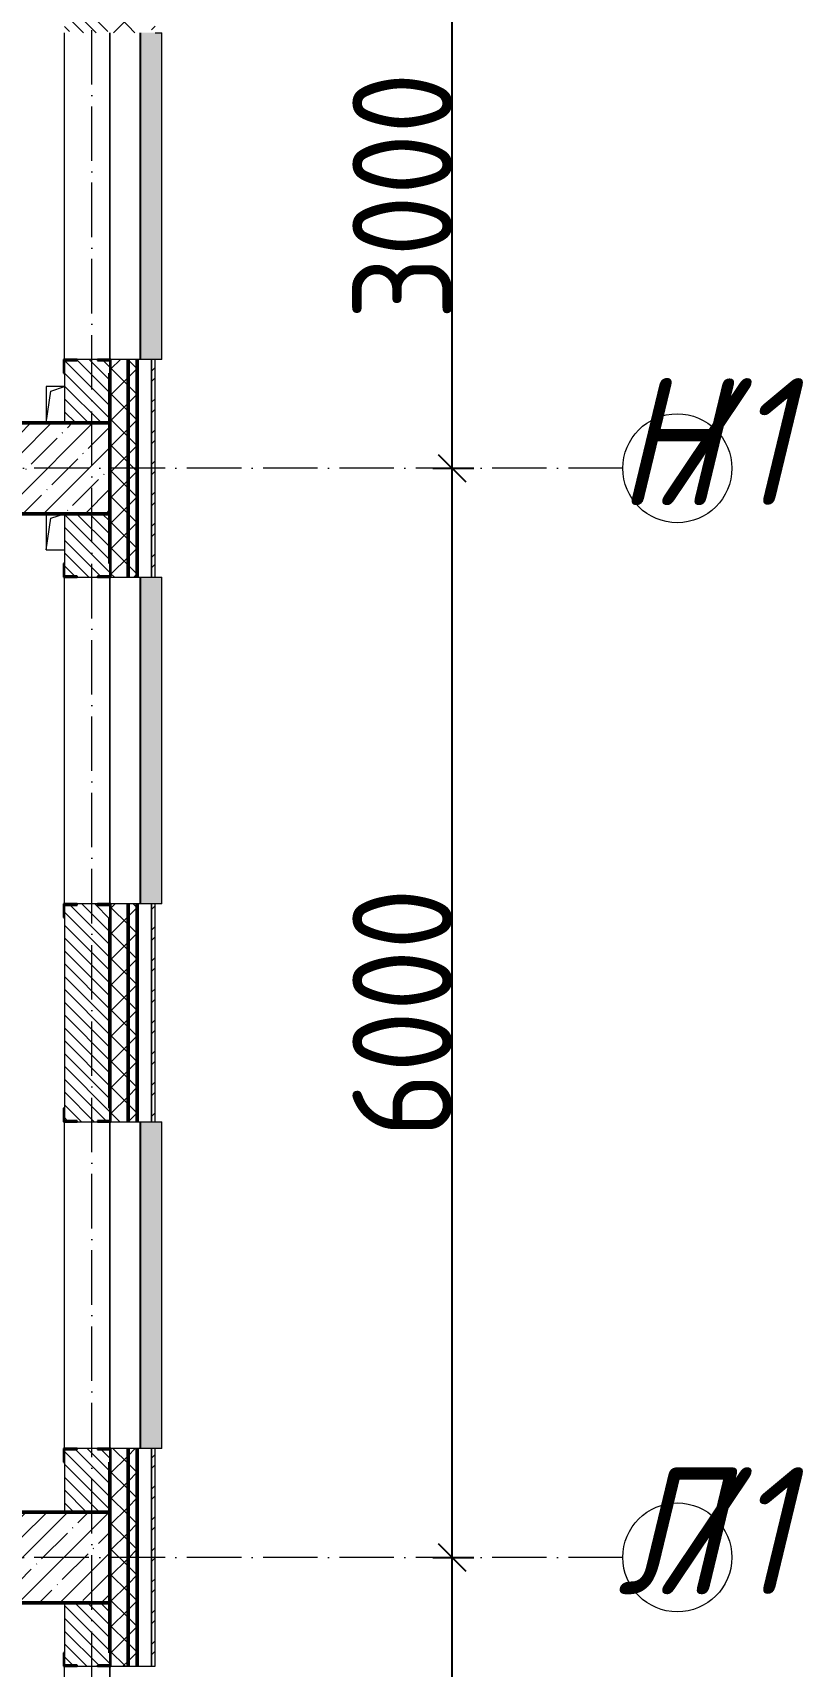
# Model space of a CAD drawing. Header units: millimetres. Extents: x -12989 to 629078, y -109036 to 555275.
# Drawn here: x 624335 to 628584, y -71785 to -62785 of the extents above; entities that cross this region are included whole.
import ezdxf

# ---------------------------------------------------------------- set-up
doc = ezdxf.new("R2010")
doc.units = ezdxf.units.MM
doc.linetypes.add('50_200_ШТРИХ_1Т_ш5_п1_п1_', pattern=[700, 500, -100, 0, -100])
for name, color, linetype, lineweight in [('A-____-____-DIMS', 7, 'Continuous', 9), ('A-GENM-____-MCUT', 7, 'Continuous', 25), ('A-GENM-____-OTLN', 7, 'Continuous', 9), ('A-GENM-____-OTLN-1', 7, 'Continuous', 25), ('A-GLAZ-____-OTLN', 7, 'Continuous', 9), ('A-WALL-____-MCUT-2', 7, 'Continuous', 50), ('A-WALL-____-MCUT-3', 7, 'Continuous', 9), ('A-WALL-____-OTLN', 7, 'Continuous', 9), ('A-WALL-____-PATT-1', 7, 'Continuous', 9), ('A-WALL-FNSH-MCUT-1', 7, 'Continuous', 9), ('S-COLS-____-MCUT', 7, 'Continuous', 50), ('S-COLS-____-OTLN', 7, 'Continuous', 9), ('S-GRID-____-IDEN', 7, 'Continuous', 9), ('S-GRID-____-OTLN-1', 7, '50_200_ШТРИХ_1Т_ш5_п1_п1_', 9)]:
    doc.layers.add(name, color=color, linetype=linetype, lineweight=lineweight)
doc.layers.add('A-GLAZ-____-OTLN-1', color=7, linetype='Continuous', lineweight=9, true_color=0xc0c0c0)
doc.styles.add('ISOCPEUR_I', font='isocpeui.ttf', dxfattribs={"width": 0.9, "height": 2.5})
doc.styles.add('ISOCPEUR_I_9', font='isocpeui.ttf', dxfattribs={"width": 0.9, "height": 250})
doc.styles.add('СПДС', font='isocpeur.ttf', dxfattribs={"width": 0.9})
doc.dimstyles.new('ISO-2_5_0_9К_БОЛЬШОЙ_ОСИ', dxfattribs={"dimscale": 304.8, "dimtxt": 248.995294, "dimasz": 0.492126, "dimexe": 0.393701, "dimexo": 0, "dimgap": 0, "dimtad": 1, "dimdec": 0, "dimzin": 0, "dimdsep": 46, "dimtxsty": 'ISOCPEUR_I_9', "dimblk1": 'OBLIQUE', "dimblk2": 'OBLIQUE', "dimsah": 1, "dimcen": 0.09, "dimdle": 0.393701, "dimazin": 0, "dimtfac": 1, "dimtdec": 4, "dimtix": 1, "dimtmove": 0, "dimatfit": 3, "dimfxl": 1, "dimtvp": 1, "dimtolj": 1, "dimtzin": 0, "dimarcsym": 2})
pattern_1 = [(45, (523510.01, -90515.61), (-70.71068, 70.71068), []), (135, (523510.01, -90515.61), (-70.71068, -70.71068), [])]
pattern_2 = [(135, (523510.01, -90515.614), (-35.35534, -35.35534), [])]

# ---------------------------------------------------------------- blocks, each defined once
blk = doc.blocks.new('BSC_Колонна _Прямоугольная - 500х500-V31-АР1_План отверстий 3 этажа в осях 1-64_А-ГГ')
at = {"layer": 'S-COLS-____-OTLN'}
h = blk.add_hatch(dxfattribs=at)
h.set_pattern_fill('FP_68', color=256, style=0, pattern_type=2)
h.set_pattern_definition([(45, (-101000, -25331.04), (-114.04925, 114.04925), []), (45, (-100885.95, -25331.04), (-114.04925, 114.04925), [201.613, -40.323, 3.353, -36.97])])
h.paths.add_polyline_path([(-250, -250), (250, -250), (250, 250), (-250, 250)], flags=0)
at = {"layer": 'S-COLS-____-MCUT'}
for p, q in [((250, 250), (-250, 250)), ((-250, 250), (-250, -250)), ((250, -250), (250, 250)), ((-250, -250), (250, -250))]:
    blk.add_line(p, q, dxfattribs=at)
blk = doc.blocks.new('BSC_Колонна _Прямоугольная - 500х500-V37-АР1_План отверстий 3 этажа в осях 1-64_А-ГГ')
at = {"layer": 'S-COLS-____-OTLN'}
h = blk.add_hatch(dxfattribs=at)
h.set_pattern_fill('FP_74', color=256, style=0, pattern_type=2)
h.set_pattern_definition([(45, (-101000, -19331.04), (-114.04925, 114.04925), []), (45, (-100885.95, -19331.04), (-114.04925, 114.04925), [201.613, -40.323, 3.353, -36.97])])
h.paths.add_polyline_path([(-250, -250), (250, -250), (250, 250), (-250, 250)], flags=0)
at = {"layer": 'S-COLS-____-MCUT'}
for p, q in [((250, 250), (-250, 250)), ((-250, 250), (-250, -250)), ((250, -250), (250, 250)), ((-250, -250), (250, -250))]:
    blk.add_line(p, q, dxfattribs=at)
blk = doc.blocks.new('Фахверк_СКБ_Уголок - 250_2700-27497298-АР1_План отверстий 3 этажа в осях 1-64_А-ГГ')
at = {"layer": 'A-GENM-____-MCUT'}
for p, q in [((200, 181), (125, 181)), ((125, 181), (125, 106)), ((200, 175), (200, 181)), ((125, 106), (131, 106)), ((131, 106), (131, 175)), ((131, 175), (200, 175)), ((131, -6), (125, -6)), ((125, -6), (125, -81)), ((125, -81), (200, -81)), ((131, -75), (131, -6)), ((200, -75), (131, -75)), ((200, -81), (200, -75))]:
    blk.add_line(p, q, dxfattribs=at)
blk = doc.blocks.new('AR_Отверстие прямоугольное _в плите_ - AR_Отверстие прямоугольное _в плите_-V179-АР1_План отверстий 3 этажа в осях 1-64_А-ГГ')
at = {"layer": 'A-GENM-____-OTLN'}
for p, q in [((50, 100), (-50, 100)), ((-50, 100), (-50, -100)), ((-25, 75), (50, 100)), ((-50, -100), (-25, 75))]:
    blk.add_line(p, q, dxfattribs=at)
blk = doc.blocks.new('AR_Отверстие прямоугольное _в плите_ - AR_Отверстие прямоугольное _в плите_-V178-АР1_План отверстий 3 этажа в осях 1-64_А-ГГ')
at = {"layer": 'A-GENM-____-OTLN'}
for p, q in [((-50, 100), (-50, -100)), ((-25, 75), (50, 100)), ((-50, -100), (-25, 75)), ((-50, -100), (50, -100))]:
    blk.add_line(p, q, dxfattribs=at)
blk = doc.blocks.new('Отлив_СКБ - Отлив витража_120_НВФ-31885687-АР1_План отверстий 3 этажа в осях 1-64_А-ГГ')
at = {"layer": 'A-GLAZ-____-OTLN-1'}
for points in [[(0, 0), (0, -2), (1800, -2), (1800, 0), (534.2, 0)], [(0, -2), (0, -120), (1800, -120), (1800, -2), (534.2, -2)]]:
    blk.add_hatch(color=256, dxfattribs=at).paths.add_polyline_path(points, flags=0)
at = {"layer": 'A-GLAZ-____-OTLN'}
for p, q in [((0, 0), (1800, 0)), ((1800, -2), (0, -2)), ((0, -120), (0, -83)), ((1800, -83), (1800, -120)), ((0, -120), (1800, -120))]:
    blk.add_line(p, q, dxfattribs=at)
blk = doc.blocks.new('Ось сетки - Круг_Ø6_00__ISO-2_5_0_9K_-25732049-АР1_План отверстий 3 этажа в осях 1-64_А-ГГ')
at = {"layer": 'S-GRID-____-IDEN'}
blk.add_circle((0, 0), 3, dxfattribs=at)
blk = doc.blocks.new('_Oblique')
at = {"color": 0, "linetype": 'ByBlock', "lineweight": -2}
blk.add_line((-0.5, -0.5), (0.5, 0.5), dxfattribs=at)
blk = doc.blocks.new('*D2896')
at = {"layer": 'A-____-____-DIMS', "color": 0, "lineweight": -2, "transparency": 16777216}
for p, q in [((386904.9, -70652.4), (386904.9, -67412.4)), ((386798.9, -67532.4), (387024.9, -67532.4)), ((386798.9, -70532.4), (387024.9, -70532.4))]:
    blk.add_line(p, q, dxfattribs=at)
at = {"layer": 'Defpoints', "color": 0, "transparency": 16777216}
for p in [(386798.9, -67532.4), (386904.9, -67532.4), (386798.9, -70532.4)]:
    blk.add_point(p, dxfattribs=at)
at = {"layer": 'A-____-____-DIMS', "color": 0, "lineweight": -2, "transparency": 16777216, "xscale": 150, "yscale": 150, "zscale": 150}
for p, rotation in [((386904.9, -67532.4), 90), ((386904.9, -70532.4), 270)]:
    blk.add_blockref('_Oblique', p, dxfattribs=dict(at, rotation=rotation))
at = {"layer": 'A-____-____-DIMS', "color": 0, "transparency": 16777216, "insert": (386630.6, -69032.4), "char_height": 548.64, "attachment_point": 5, "rotation": 90, "style": 'СПДС'}
blk.add_mtext('\\A1;3000', dxfattribs=at)
blk = doc.blocks.new('*D2897')
at = {"layer": 'A-____-____-DIMS', "color": 0, "lineweight": -2, "transparency": 16777216}
for p, q in [((386904.9, -67652.4), (386904.9, -61412.4)), ((386798.9, -61532.4), (387024.9, -61532.4)), ((386798.9, -67532.4), (387024.9, -67532.4))]:
    blk.add_line(p, q, dxfattribs=at)
at = {"layer": 'Defpoints', "color": 0, "transparency": 16777216}
for p in [(386798.9, -61532.4), (386904.9, -61532.4), (386798.9, -67532.4)]:
    blk.add_point(p, dxfattribs=at)
at = {"layer": 'A-____-____-DIMS', "color": 0, "lineweight": -2, "transparency": 16777216, "xscale": 150, "yscale": 150, "zscale": 150}
for p, rotation in [((386904.9, -61532.4), 90), ((386904.9, -67532.4), 270)]:
    blk.add_blockref('_Oblique', p, dxfattribs=dict(at, rotation=rotation))
at = {"layer": 'A-____-____-DIMS', "color": 0, "transparency": 16777216, "insert": (386630.6, -64532.4), "char_height": 548.64, "attachment_point": 5, "rotation": 90, "style": 'СПДС'}
blk.add_mtext('\\A1;6000', dxfattribs=at)
blk = doc.blocks.new('*D2898')
at = {"layer": 'A-____-____-DIMS', "color": 0, "lineweight": -2, "transparency": 16777216}
for p, q in [((386904.9, -61652.4), (386904.9, -58412.4)), ((386798.9, -58532.4), (387024.9, -58532.4)), ((386798.9, -61532.4), (387024.9, -61532.4))]:
    blk.add_line(p, q, dxfattribs=at)
at = {"layer": 'Defpoints', "color": 0, "transparency": 16777216}
for p in [(386798.9, -58532.4), (386904.9, -58532.4), (386798.9, -61532.4)]:
    blk.add_point(p, dxfattribs=at)
at = {"layer": 'A-____-____-DIMS', "color": 0, "lineweight": -2, "transparency": 16777216, "xscale": 150, "yscale": 150, "zscale": 150}
for p, rotation in [((386904.9, -58532.4), 90), ((386904.9, -61532.4), 270)]:
    blk.add_blockref('_Oblique', p, dxfattribs=dict(at, rotation=rotation))
at = {"layer": 'A-____-____-DIMS', "color": 0, "transparency": 16777216, "insert": (386630.6, -60032.4), "char_height": 548.64, "attachment_point": 5, "rotation": 90, "style": 'СПДС'}
blk.add_mtext('\\A1;3000', dxfattribs=at)
blk = doc.blocks.new('3эт')
at = {"layer": 'S-GRID-____-OTLN-1', "color": 251, "ltscale": 0.6, "true_color": 0x636466}
for p, q in [((384920.7, -91346.1), (384920.7, -36982.5)), ((387845.1, -61532.4), (376792, -61532.4)), ((387845.1, -67532.4), (376792, -67532.4))]:
    blk.add_line(p, q, dxfattribs=at)
at = {"layer": 'S-GRID-____-IDEN', "char_height": 700, "attachment_point": 1, "style": 'ISOCPEUR_I'}
for s, insert, width in [('\\fISOCPEUR|b0|i1|c204|p34|;\\W.9;Н', (387812.4, -61035.4), 223.671), ('/1', (387997, -61035.4), 346.329), ('\\fISOCPEUR|b0|i1|c204|p34|;\\W.9;Л', (387812.4, -67035.4), 223.671), ('/1', (387997, -67035.4), 346.329)]:
    blk.add_mtext(s, dxfattribs=dict(at, insert=insert, width=width))
at = {"layer": 'A-____-____-DIMS'}
for base, p1, p2, override, picture, middle in [((386904.9, -58532.4), (386798.9, -61532.4), (386798.9, -58532.4), {"dimtxt": 1.8, "dimpost": '<>', "dimtxsty": 'СПДС', "dimfxl": 3000}, '*D2898', (386630.6, -60032.4)), ((386904.9, -61532.4), (386798.9, -67532.4), (386798.9, -61532.4), {"dimtxt": 1.8, "dimpost": '<>', "dimtxsty": 'СПДС', "dimfxl": 6000}, '*D2897', (386630.6, -64532.4)), ((386904.9, -67532.4), (386798.9, -70532.4), (386798.9, -67532.4), {"dimtxt": 1.8, "dimpost": '<>', "dimtxsty": 'СПДС', "dimfxl": 3000}, '*D2896', (386630.6, -69032.4))]:
    dim = blk.add_linear_dim(base=base, p1=p1, p2=p2, angle=90, dimstyle='ISO-2_5_0_9К_БОЛЬШОЙ_ОСИ', override=override, dxfattribs=at)
    dim.commit()
    dim.dimension.update_dxf_attribs({"geometry": picture, "text_midpoint": middle})

msp = doc.modelspace()

# ---------------------------------------------------------------- hatches: boundary and pattern name
at = {"layer": 'A-WALL-____-PATT-1'}
h = msp.add_hatch(dxfattribs=at)
h.set_pattern_fill('FP_1', color=256, style=0, pattern_type=2)
h.set_pattern_definition(pattern_1)
h.paths.add_polyline_path([(624860.0077, -92534.5723), (624860.0077, -91584.5723), (624766.0077, -91584.5723), (624766.0077, -91659.5723), (624760.0077, -91659.5723), (624760.0077, -92534.5723)], flags=0)
h.paths.add_polyline_path([(624766.0077, -89784.5723), (624860.0077, -89784.5723), (624860.0077, -88584.5723), (624766.0077, -88584.5723), (624766.0077, -88659.5723), (624760.0077, -88659.5723), (624760.0077, -89709.5723), (624766.0077, -89709.5723), (624766.0077, -89781.561)], flags=0)
h.paths.add_polyline_path([(624860.0077, -86784.5723), (624860.0077, -85584.5723), (624766.0077, -85584.5723), (624766.0077, -85659.5723), (624760.0077, -85659.5723), (624760.0077, -86709.5723), (624766.0077, -86709.5723), (624766.0077, -86784.5723)], flags=0)
h.paths.add_polyline_path([(624860.0077, -83784.5723), (624860.0077, -82584.5723), (624766.0077, -82584.5723), (624766.0077, -82659.5723), (624760.0077, -82659.5723), (624760.0077, -83709.5723), (624766.0077, -83709.5723), (624766.0077, -83784.5723)], flags=0)
h.paths.add_polyline_path([(624766.0077, -80784.5723), (624860.0077, -80784.5723), (624860.0077, -79584.5723), (624766.0077, -79584.5723), (624766.0077, -79659.5723), (624760.0077, -79659.5723), (624760.0077, -80709.5723), (624766.0077, -80709.5723), (624766.0077, -80778.5723)], flags=0)
h.paths.add_polyline_path([(624766.0077, -74784.5723), (624860.0077, -74784.5723), (624860.0077, -73584.5723), (624766.0077, -73584.5723), (624766.0077, -73659.5723), (624760.0077, -73659.5723), (624760.0077, -74709.5723), (624766.0077, -74709.5723), (624766.0077, -74778.5723)], flags=0)
h.paths.add_polyline_path([(624766.0077, -71784.5723), (624860.0077, -71784.5723), (624860.0077, -70584.5723), (624766.0077, -70584.5723), (624766.0077, -70659.5723), (624760.0077, -70659.5723), (624760.0077, -71709.5723), (624766.0077, -71709.5723), (624766.0077, -71778.5723)], flags=0)
h.paths.add_polyline_path([(624860.0077, -68784.5723), (624860.0077, -67584.5723), (624766.0077, -67584.5723), (624766.0077, -67659.5723), (624760.0077, -67659.5723), (624760.0077, -68709.5723), (624766.0077, -68709.5723), (624766.0077, -68784.5723)], flags=0)
h.paths.add_polyline_path([(624766.0077, -65784.5723), (624860.0077, -65784.5723), (624860.0077, -64584.5723), (624766.0077, -64584.5723), (624766.0077, -64659.5723), (624760.0077, -64659.5723), (624760.0077, -65709.5723), (624766.0077, -65709.5723), (624766.0077, -65778.5723)], flags=0)
h.paths.add_polyline_path([(624860.0077, -62784.5723), (624860.0077, -61584.5723), (624766.0077, -61584.5723), (624766.0077, -61659.5723), (624760.0077, -61659.5723), (624760.0077, -62709.5723), (624766.0077, -62709.5723), (624766.0077, -62784.5723)], flags=0)
h.paths.add_polyline_path([(624860.0077, -56784.5723), (624860.0077, -55584.5723), (624766.0077, -55584.5723), (624766.0077, -55659.5723), (624760.0077, -55659.5723), (624760.0077, -56709.5723), (624766.0077, -56709.5723), (624766.0077, -56784.5723)], flags=0)
h.paths.add_polyline_path([(624766.0077, -53784.5723), (624860.0077, -53784.5723), (624860.0077, -52584.5723), (624766.0077, -52584.5723), (624766.0077, -52659.5723), (624760.0077, -52659.5723), (624760.0077, -53709.5723), (624766.0077, -53709.5723), (624766.0077, -53778.5723)], flags=0)
h.paths.add_polyline_path([(624860.0077, -50784.5723), (624860.0077, -49584.5723), (624766.0077, -49584.5723), (624766.0077, -49659.5723), (624760.0077, -49659.5723), (624760.0077, -50709.5723), (624766.0077, -50709.5723), (624766.0077, -50784.5723)], flags=0)
h.paths.add_polyline_path([(624860.0077, -44784.5723), (624860.0077, -43719.5723), (624760.0077, -43719.5723), (624760.0077, -44709.5723), (624766.0077, -44709.5723), (624766.0077, -44784.5723)], flags=0)
h = msp.add_hatch(dxfattribs=at)
h.set_pattern_fill('FP_1', color=256, style=0, pattern_type=2)
h.set_pattern_definition(pattern_1)
h.paths.add_polyline_path([(624860.0077, -92584.5723), (624910.0077, -92584.5723), (624910.0077, -91584.5723), (624860.0077, -91584.5723), (624860.0077, -92534.5723)], flags=0)
h.paths.add_polyline_path([(624860.0077, -89784.5723), (624910.0077, -89784.5723), (624910.0077, -88584.5723), (624860.0077, -88584.5723), (624860.0077, -89781.561)], flags=0)
h.paths.add_polyline_path([(624910.0077, -86784.5723), (624910.0077, -85584.5723), (624860.0077, -85584.5723), (624860.0077, -86784.5723)], flags=0)
h.paths.add_polyline_path([(624910.0077, -83784.5723), (624910.0077, -82584.5723), (624860.0077, -82584.5723), (624860.0077, -83784.5723)], flags=0)
h.paths.add_polyline_path([(624860.0077, -80784.5723), (624910.0077, -80784.5723), (624910.0077, -79584.5723), (624860.0077, -79584.5723), (624860.0077, -80321.2269)], flags=0)
h.paths.add_polyline_path([(624860.0077, -74784.5723), (624910.0077, -74784.5723), (624910.0077, -73584.5723), (624860.0077, -73584.5723), (624860.0077, -74301.0142)], flags=0)
h.paths.add_polyline_path([(624910.0077, -71784.5723), (624910.0077, -70584.5723), (624860.0077, -70584.5723), (624860.0077, -71784.5723)], flags=0)
h.paths.add_polyline_path([(624910.0077, -68784.5723), (624910.0077, -67584.5723), (624860.0077, -67584.5723), (624860.0077, -68784.5723)], flags=0)
h.paths.add_polyline_path([(624860.0077, -65784.5723), (624910.0077, -65784.5723), (624910.0077, -64584.5723), (624860.0077, -64584.5723), (624860.0077, -65700.7105)], flags=0)
h.paths.add_polyline_path([(624860.0077, -62784.5723), (624910.0077, -62784.5723), (624910.0077, -61584.5723), (624860.0077, -61584.5723), (624860.0077, -62260.589)], flags=0)
h.paths.add_polyline_path([(624860.0077, -56784.5723), (624910.0077, -56784.5723), (624910.0077, -55584.5723), (624860.0077, -55584.5723), (624860.0077, -56240.3763)], flags=0)
h.paths.add_polyline_path([(624910.0077, -53784.5723), (624910.0077, -52584.5723), (624860.0077, -52584.5723), (624860.0077, -53784.5723)], flags=0)
h.paths.add_polyline_path([(624860.0077, -50784.5723), (624910.0077, -50784.5723), (624910.0077, -49584.5723), (624860.0077, -49584.5723), (624860.0077, -50220.1637)], flags=0)
h.paths.add_polyline_path([(624860.0077, -44784.5723), (624910.0077, -44784.5723), (624910.0077, -43719.5723), (624860.0077, -43719.5723), (624860.0077, -44199.9511)], flags=0)
h = msp.add_hatch(dxfattribs=at)
h.set_pattern_fill('FP_3', color=256, style=0, pattern_type=2)
h.set_pattern_definition([(45, (523510.01, -90515.61), (-85.53659, 85.53659), []), (45, (523567.03, -90515.61), (-85.53659, 85.53659), [])])
h.paths.add_polyline_path([(624990.0077, -92684.5723), (625010.0077, -92684.5723), (625010.0077, -91584.5723), (624990.0077, -91584.5723), (624990.0077, -92664.5723)], flags=0)
h.paths.add_polyline_path([(625010.0077, -89784.5723), (625010.0077, -88584.5723), (624990.0077, -88584.5723), (624990.0077, -89784.5723)], flags=0)
h.paths.add_polyline_path([(624990.0077, -86784.5723), (625010.0077, -86784.5723), (625010.0077, -85584.5723), (624990.0077, -85584.5723), (624990.0077, -86341.4395)], flags=0)
h.paths.add_polyline_path([(624990.0077, -83784.5723), (625010.0077, -83784.5723), (625010.0077, -82584.5723), (624990.0077, -82584.5723), (624990.0077, -83761.3484)], flags=0)
h.paths.add_polyline_path([(625010.0077, -80784.5723), (625010.0077, -79584.5723), (624990.0077, -79584.5723), (624990.0077, -80784.5723)], flags=0)
h.paths.add_polyline_path([(625010.0077, -74784.5723), (625010.0077, -73584.5723), (624990.0077, -73584.5723), (624990.0077, -74784.5723)], flags=0)
h.paths.add_polyline_path([(625010.0077, -71784.5723), (625010.0077, -70584.5723), (624990.0077, -70584.5723), (624990.0077, -71784.5723)], flags=0)
h.paths.add_polyline_path([(625010.0077, -68784.5723), (625010.0077, -67584.5723), (624990.0077, -67584.5723), (624990.0077, -68784.5723)], flags=0)
h.paths.add_polyline_path([(624990.0077, -65784.5723), (625010.0077, -65784.5723), (625010.0077, -64584.5723), (624990.0077, -64584.5723), (624990.0077, -65700.7105)], flags=0)
h.paths.add_polyline_path([(625010.0077, -62784.5723), (625010.0077, -61584.5723), (624990.0077, -61584.5723), (624990.0077, -62784.5723)], flags=0)
h.paths.add_polyline_path([(625010.0077, -56784.5723), (625010.0077, -55584.5723), (624990.0077, -55584.5723), (624990.0077, -56784.5723)], flags=0)
h.paths.add_polyline_path([(624990.0077, -53784.5723), (625010.0077, -53784.5723), (625010.0077, -52584.5723), (624990.0077, -52584.5723), (624990.0077, -53660.2852)], flags=0)
h.paths.add_polyline_path([(625010.0077, -50784.5723), (625010.0077, -49584.5723), (624990.0077, -49584.5723), (624990.0077, -50784.5723)], flags=0)
h.paths.add_polyline_path([(625010.0077, -44784.5723), (625010.0077, -43719.5723), (624990.0077, -43719.5723), (624990.0077, -44784.5723)], flags=0)
h = msp.add_hatch(dxfattribs=at)
h.set_pattern_fill('FP_6', color=256, style=0, pattern_type=2)
h.set_pattern_definition(pattern_2)
h.paths.add_polyline_path([(624510.0077, -64934.5723), (624760.0077, -64934.5723), (624760.0077, -64590.5723), (624691.0077, -64590.5723), (624691.0077, -64584.5723), (624579.0077, -64584.5723), (624579.0077, -64590.5723), (624510.0077, -64590.5723), (624510.0077, -64840.6801)], flags=0)
h.paths.add_polyline_path([(624691.0077, -62784.5723), (624691.0077, -62778.5723), (624760.0077, -62778.5723), (624760.0077, -62434.5723), (624510.0077, -62434.5723), (624510.0077, -62778.5723), (624579.0077, -62778.5723), (624579.0077, -62784.5723)], flags=0)
h = msp.add_hatch(dxfattribs=at)
h.set_pattern_fill('FP_6', color=256, style=0, pattern_type=2)
h.set_pattern_definition(pattern_2)
h.paths.add_polyline_path([(624760.0077, -70934.5723), (624760.0077, -70590.5723), (624691.0077, -70590.5723), (624691.0077, -70584.5723), (624579.0077, -70584.5723), (624579.0077, -70590.5723), (624510.0077, -70590.5723), (624510.0077, -70934.5723)], flags=0)
h.paths.add_polyline_path([(624691.0077, -68784.5723), (624691.0077, -68778.5723), (624760.0077, -68778.5723), (624760.0077, -67590.5723), (624691.0077, -67590.5723), (624691.0077, -67584.5723), (624579.0077, -67584.5723), (624579.0077, -67590.5723), (624510.0077, -67590.5723), (624510.0077, -68778.5723), (624579.0077, -68778.5723), (624579.0077, -68784.5723)], flags=0)
h.paths.add_polyline_path([(624579.0077, -65784.5723), (624691.0077, -65784.5723), (624691.0077, -65778.5723), (624760.0077, -65778.5723), (624760.0077, -65434.5723), (624510.0077, -65434.5723), (624510.0077, -65778.5723), (624579.0077, -65778.5723)], flags=0)
h = msp.add_hatch(dxfattribs=at)
h.set_pattern_fill('FP_6', color=256, style=0, pattern_type=2)
h.set_pattern_definition(pattern_2)
h.paths.add_polyline_path([(624691.0077, -73934.5723), (624760.0077, -73934.5723), (624760.0077, -73590.5723), (624691.0077, -73590.5723), (624691.0077, -73584.5723), (624579.0077, -73584.5723), (624579.0077, -73590.5723), (624510.0077, -73590.5723), (624510.0077, -73934.5723)], flags=0)
h.paths.add_polyline_path([(624691.0077, -71784.5723), (624691.0077, -71778.5723), (624760.0077, -71778.5723), (624760.0077, -71434.5723), (624510.0077, -71434.5723), (624510.0077, -71778.5723), (624579.0077, -71778.5723), (624579.0077, -71784.5723)], flags=0)

# ---------------------------------------------------------------- linework, layer by layer
at = {"layer": 'A-WALL-____-MCUT-2'}
for p, q in [((624860.0077, -65784.5723), (624860.0077, -64584.5723)), ((624910.0077, -65784.5723), (624910.0077, -64584.5723)), ((624760.0077, -64659.5723), (624760.0077, -64934.5723)), ((624760.0077, -64934.5723), (624760.0077, -64659.5723)), ((624760.0077, -65434.5723), (624760.0077, -65709.5723)), ((624760.0077, -65709.5723), (624760.0077, -65434.5723)), ((624860.0077, -68784.5723), (624860.0077, -67584.5723)), ((624910.0077, -68784.5723), (624910.0077, -67584.5723)), ((624760.0077, -67659.5723), (624760.0077, -68709.5723)), ((624760.0077, -68709.5723), (624760.0077, -67659.5723)), ((624860.0077, -71784.5723), (624860.0077, -70584.5723)), ((624910.0077, -71784.5723), (624910.0077, -70584.5723)), ((624760.0077, -70659.5723), (624760.0077, -70934.5723)), ((624760.0077, -70934.5723), (624760.0077, -70659.5723)), ((624760.0077, -71434.5723), (624760.0077, -71709.5723)), ((624760.0077, -71709.5723), (624760.0077, -71434.5723))]:
    msp.add_line(p, q, dxfattribs=at)
at = {"layer": 'A-WALL-____-MCUT-3'}
for p, q in [((624691.0077, -64584.5723), (624579.0077, -64584.5723)), ((624990.0077, -64584.5723), (624766.0077, -64584.5723)), ((624990.0077, -65784.5723), (624990.0077, -64584.5723)), ((624510.0077, -64659.5723), (624510.0077, -64934.5723)), ((624510.0077, -65434.5723), (624510.0077, -65709.5723)), ((624579.0077, -65784.5723), (624691.0077, -65784.5723)), ((624766.0077, -65784.5723), (624990.0077, -65784.5723)), ((624691.0077, -67584.5723), (624579.0077, -67584.5723)), ((624990.0077, -67584.5723), (624766.0077, -67584.5723)), ((624990.0077, -68784.5723), (624990.0077, -67584.5723)), ((624510.0077, -67659.5723), (624510.0077, -68709.5723)), ((624579.0077, -68784.5723), (624691.0077, -68784.5723)), ((624766.0077, -68784.5723), (624990.0077, -68784.5723)), ((624691.0077, -70584.5723), (624579.0077, -70584.5723)), ((624990.0077, -70584.5723), (624766.0077, -70584.5723)), ((624990.0077, -71784.5723), (624990.0077, -70584.5723)), ((624510.0077, -70659.5723), (624510.0077, -70934.5723)), ((624510.0077, -71434.5723), (624510.0077, -71709.5723)), ((624579.0077, -71784.5723), (624691.0077, -71784.5723)), ((624766.0077, -71784.5723), (624990.0077, -71784.5723))]:
    msp.add_line(p, q, dxfattribs=at)
at = {"layer": 'A-WALL-____-OTLN'}
for p, q in [((624510.0077, -64584.5723), (624510.0077, -62784.5723)), ((624760.0077, -64584.5723), (624760.0077, -62784.5723)), ((624760.0077, -62784.5723), (624760.0077, -64584.5723)), ((624510.0077, -67584.5723), (624510.0077, -65784.5723)), ((624760.0077, -67584.5723), (624760.0077, -65784.5723)), ((624760.0077, -65784.5723), (624760.0077, -67584.5723)), ((624510.0077, -70584.5723), (624510.0077, -68784.5723)), ((624760.0077, -70584.5723), (624760.0077, -68784.5723)), ((624760.0077, -68784.5723), (624760.0077, -70584.5723)), ((624510.0077, -73584.5723), (624510.0077, -71784.5723)), ((624760.0077, -73584.5723), (624760.0077, -71784.5723)), ((624760.0077, -71784.5723), (624760.0077, -73584.5723))]:
    msp.add_line(p, q, dxfattribs=at)
at = {"layer": 'A-WALL-FNSH-MCUT-1'}
for p, q in [((625010.0077, -64584.5723), (624990.0077, -64584.5723)), ((624990.0077, -64584.5723), (624990.0077, -65784.5723)), ((625010.0077, -65784.5723), (625010.0077, -64584.5723)), ((624990.0077, -65784.5723), (625010.0077, -65784.5723)), ((625010.0077, -67584.5723), (624990.0077, -67584.5723)), ((624990.0077, -67584.5723), (624990.0077, -68784.5723)), ((625010.0077, -68784.5723), (625010.0077, -67584.5723)), ((624990.0077, -68784.5723), (625010.0077, -68784.5723)), ((625010.0077, -70584.5723), (624990.0077, -70584.5723)), ((624990.0077, -70584.5723), (624990.0077, -71784.5723)), ((625010.0077, -71784.5723), (625010.0077, -70584.5723)), ((624990.0077, -71784.5723), (625010.0077, -71784.5723))]:
    msp.add_line(p, q, dxfattribs=at)

# ---------------------------------------------------------------- block references
msp.add_blockref('3эт', (239739.3002, -3652.1582))
at = {"layer": 'A-GENM-____-OTLN'}
for name, p in [('AR_Отверстие прямоугольное _в плите_ - AR_Отверстие прямоугольное _в плите_-V179-АР1_План отверстий 3 этажа в осях 1-64_А-ГГ', (624460.0077, -64834.5723)), ('AR_Отверстие прямоугольное _в плите_ - AR_Отверстие прямоугольное _в плите_-V178-АР1_План отверстий 3 этажа в осях 1-64_А-ГГ', (624460.0077, -65534.5723))]:
    msp.add_blockref(name, p, dxfattribs=at)
at = {"layer": 'A-GENM-____-OTLN-1'}
for p, rotation in [((624585.0077, -64459.5723), 269.9999999999999), ((624685.0077, -65909.5723), 89.9999999999999), ((624585.0077, -67459.5723), 269.9999999999999), ((624685.0077, -68909.5723), 89.99999999999993), ((624585.0077, -70459.5723), 269.9999999999999), ((624685.0077, -71909.5723), 89.9999999999999)]:
    msp.add_blockref('Фахверк_СКБ_Уголок - 250_2700-27497298-АР1_План отверстий 3 этажа в осях 1-64_А-ГГ', p, dxfattribs=dict(at, rotation=rotation))
at = {"layer": 'A-GLAZ-____-OTLN', "rotation": 90}
for p in [(624927.0077, -64584.5723), (624927.0077, -67584.5723), (624927.0077, -70584.5723)]:
    msp.add_blockref('Отлив_СКБ - Отлив витража_120_НВФ-31885687-АР1_План отверстий 3 этажа в осях 1-64_А-ГГ', p, dxfattribs=at)
at = {"layer": 'S-COLS-____-OTLN'}
for name, p in [('BSC_Колонна _Прямоугольная - 500х500-V31-АР1_План отверстий 3 этажа в осях 1-64_А-ГГ', (624510.0077, -65184.5723)), ('BSC_Колонна _Прямоугольная - 500х500-V37-АР1_План отверстий 3 этажа в осях 1-64_А-ГГ', (624510.0077, -71184.5723))]:
    msp.add_blockref(name, p, dxfattribs=at)
at = {"layer": 'S-GRID-____-IDEN', "xscale": 99.99999999999993, "yscale": 99.99999999999993, "zscale": 99.99999999999993}
for p, rotation in [((627884.4143, -65184.5723), 89.9999999999998), ((627884.4143, -71184.5723), 89.99999999999982)]:
    msp.add_blockref('Ось сетки - Круг_Ø6_00__ISO-2_5_0_9K_-25732049-АР1_План отверстий 3 этажа в осях 1-64_А-ГГ', p, dxfattribs=dict(at, rotation=rotation))

doc.saveas('drawing.dxf')
